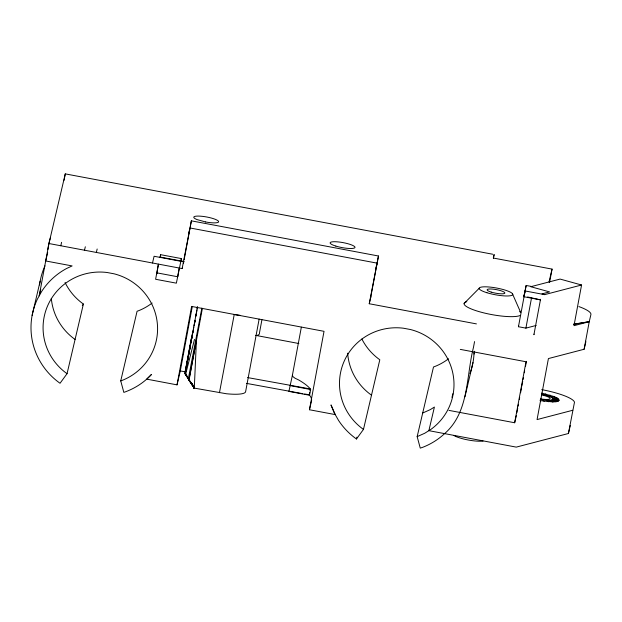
<?xml version="1.0" encoding="UTF-8"?>
<svg xmlns="http://www.w3.org/2000/svg" width="622" height="622" viewBox="0 0 622 622"><rect width="100%" height="100%" fill="white"/><g stroke="black" fill="none" stroke-linecap="round" stroke-linejoin="round"><path stroke-width="0.93" d="M157.024 272.234L158.431 264.125L155.617 279.27L176.36 283.165L181.399 258.581L160.647 254.686L160.095 257.041L183.809 261.497L183.389 263.269L183.739 261.388M448.54 358.77A57.317 56.143 13.2 0 1 434.591 366.599L433.503 366.957L417.16 436.636L420.262 448.12L422.797 447.272A69.4 67.977 13.2 0 0 444.613 433.627C469.353 412.114 466.057 376.209 473.474 347.387L474.555 341.579M259.133 319.117L245.604 391.72A30.074 6.033 10.6 0 1 226.338 393.742L194.297 388.112L185.55 374.568L185.193 373.977L191.553 338.555M189.757 349.222L190.091 347.364M190.931 342.699L191.265 340.84M191.599 338.974L191.934 337.108L185.193 373.977M40.725 289.378L39.202 295.854L48.936 243.529L179.183 268.02L177.744 276.487L177.853 276.098M309.391 393.928L309.694 392.264M310.005 390.6L310.308 388.937A127.51 25.603 10.5 0 0 298.576 379.91L295.022 378.223L292.915 376.629L292.394 375.307L301.343 327.18M247.564 377.57L310.308 388.937L310.642 389.527L309.577 395.258L310.121 395.957A127.51 25.603 10.5 0 1 311.63 400.42M64.074 180.302L65.271 173.88L492.764 254.242M179.183 268.02L182.145 268.58L191.366 220.841L378.471 256L370.494 298.436M184.159 259.607L189.959 228.406M190.316 226.509L191.366 220.841M152.118 303.046A57.317 56.143 13.2 0 1 138.177 310.883L137.081 311.233L120.738 380.913L123.84 392.396C134.274 388.804 143.954 382.701 151.403 374.53L146.699 379.132L177.029 384.863L191.623 306.428L324.031 331.324L309.445 409.75L335.227 414.594L330.99 404.93L334.255 412.884L338.516 420.379A69.4 67.977 13.2 0 0 356.46 438.992L363.473 429.405L379.809 359.765A57.317 56.143 13.2 0 1 361.872 338.998M177.029 384.863L180.294 370.922L192.252 306.669M193.31 385.554L194.297 388.112L188.886 380.112L196.42 340.405L194.297 388.112L184.851 373.2L191.335 338.337M185.737 371.591L185.41 370.829L192.439 333.617M186.514 366.101L186.911 364.01M187.261 362.136L188.132 357.456L187.23 362.144M188.482 355.59L189.345 350.901M189.694 349.035L190.044 347.162M190.915 342.481L197.469 306.724M189.726 349.478L190.075 347.605M192.229 335.631L193.147 330.562M193.45 329.077L193.8 327.203M194.017 325.881L194.367 324.008M194.67 322.523L195.059 320.26M195.883 315.968L196.933 310.355M197.151 309.025L197.501 307.151M192.836 332.894L193.185 331.021M194.709 322.966L195.059 321.092M195.969 316.038L196.319 314.164M188.964 380.493L202.344 308.574L201.862 308.1L188.303 378.946L194.297 388.112L193.543 386.348M219.457 392.723L234.222 314.553A30.074 6.033 10.6 0 0 240.006 315.315M261.924 319.739L259.436 333.104A29.965 6.018 10.5 0 1 256.738 335.53M476.421 323.891L369.25 303.746L378.471 256M493.448 258.177L494.132 254.507L493.308 258.044L552.056 269.101L549.584 282.365M534.057 334.115L533.917 334.706L540.541 299.26L540.401 299.843L523.802 296.725L526.165 285.467L531.631 286.493L560.103 279.076L581.57 285.008L573.997 325.671L589.236 321.706L590.9 314.615A36.216 7.277 10.5 0 0 578.849 306.568M536.156 325.454L525.901 328.128L518.453 326.721L526.165 285.467M525.901 328.128L531.515 297.977M448.944 410.388L514.658 422.75L526.018 361.755L460.303 349.385M516.843 412.806L517.729 408.04M518.087 406.135L518.445 404.23M519.331 399.464L519.689 397.559M520.575 392.793L521.461 388.027M521.819 386.122L522.705 381.356M523.063 379.451L523.413 377.538M524.299 372.772L524.657 370.868M525.543 366.101L526.437 361.335M422.703 413.016L430.276 409.626L434.405 407.045L428.869 430.665L516.26 447.117L568.422 433.503L574.479 402.24A34.964 7.021 10.5 0 0 541.731 389.636M572.753 410.263L537.066 419.578L548.417 358.567L584.105 349.261L589.236 321.706L573.507 324.179M292.394 375.307L288.903 391.393L309.577 395.258L309.235 394.76L304.617 393.998M185.978 368.768L186.872 364.033M188.482 355.512L189.368 350.785M189.726 348.888L190.083 346.99M190.977 342.263L191.871 337.528M186.895 364.508L185.962 368.473L186.297 369.25M187.253 362.61L187.611 360.721M156.946 273.758L157.257 272.172M160.103 257.477L160.647 254.686M180.854 261.38L181.399 258.581M514.658 422.75L516.314 415.667M48.936 243.529L65.271 173.88M32.119 315.424L40.15 281.191M47.676 252.485L45.694 260.96L72.136 265.928L66.43 268.572A69.407 67.992 13.2 0 0 41.487 291.718L37.351 299.205A69.407 67.992 13.2 0 0 60.039 383.269L67.052 373.682L83.387 304.041A57.317 56.143 13.2 0 1 65.053 282.481M60.793 245.752L61.601 242.316M84.506 250.215L85.315 246.778M96.356 252.439L97.164 249.002M152.507 263.005L154.085 256.264L183.731 261.831M188.769 233.141L189.873 228.422M182.145 268.58L182.285 267.989M309.445 409.75L311.412 401.353M375.867 268.3L376.971 263.58M369.25 303.746L370.906 296.663M356.453 438.992L356.888 437.142M451.984 397.435L452.847 393.734M474.003 354.081L474.656 351.282M464.953 396.789L472.977 362.556M523.802 296.725L524.945 291.866M518.453 326.721L518.592 326.13M549.024 282.007L552.056 269.101M584.105 349.261L585.768 342.178A36.216 7.277 10.5 0 0 585.691 341.214M568.422 433.503L570.086 426.42A34.964 7.021 10.5 0 0 570.156 425.479M185.55 374.568L194.499 339.418M82.314 305.511L83.387 304.041M464.121 303.45L479.228 288.25M540.316 399.464L548.899 400.311L551.108 400.156L553.168 399.184L559.092 400.304L558.68 399.2L556.993 397.924L554.155 396.572L541.778 393.112M540.013 400.646L552.896 401.929L556.099 401.719L558.214 401.159L559.092 400.304M541.529 394.294L544.056 394.838L545.852 393.99M120.738 380.913L121.842 380.524A57.317 56.143 13.2 0 0 157.436 324.77A57.317 56.143 13.2 0 0 114.106 273.82L107.038 272.49A57.317 56.143 13.2 0 0 46.922 307.509A57.317 56.143 13.2 0 0 67.052 373.69M417.16 436.636L424.74 433.246L430.774 429.475A57.317 56.143 13.2 0 0 452.894 373.495A57.317 56.143 13.2 0 0 410.528 329.543L403.453 328.214A57.317 56.143 13.2 0 0 343.336 363.232A57.317 56.143 13.2 0 0 363.473 429.413M531.631 286.493L530.784 286.719L549.568 291.905L541.964 293.887L544.654 294.634L581.57 285.008M573.849 324.272L589.236 321.706M544.056 394.838L547.15 395.693L550.353 395.234M547.15 395.693L549.762 396.618L554.155 396.572M180.761 261.279L183.809 261.497M549.762 396.618L551.722 397.551L556.993 397.924M551.722 397.551L552.88 398.43L558.68 399.2M302.766 393.687L246.475 383.377M524.882 290.917L544.654 294.634M189.71 227.916L376.808 263.083M156.814 272.833L177.558 276.736M255.487 335.336L298.863 343.523M180.294 370.922L185.745 371.956M289.992 385.586L310.642 389.527M527.596 296.958L540.401 299.843M552.561 399.775L558.214 401.159M551.108 400.156L556.099 401.719M548.899 400.311L552.896 401.929M546.093 400.21L548.814 401.789M542.874 399.876L544.141 401.307M185.737 373.783L185.348 373.309L186.343 374.949M184.851 373.2L189.329 380.26M190.316 381.83L194.297 388.112L192.299 383.875M185.403 373.76L189.352 380.135M190.34 381.729L194.297 388.112L192.237 383.961M185.558 373.814L189.446 380.166M190.9 382.553L194.297 388.112L192.12 384.031M187.836 377.422L188.831 379.062M190.316 381.527L194.297 388.112L187.424 377.484M190.97 382.538L194.297 388.112L191.467 383.059M512.365 293.584L520.715 312.555A29.11 5.847 10.5 0 0 519.673 311.622M552.88 398.43L553.168 399.184M47.871 249.531A69.407 67.992 13.2 0 1 50.553 237.503M371.497 395.172A57.317 56.143 13.2 0 1 347.659 353.21M39.559 284.938A69.407 67.992 13.2 0 1 44.986 265.835M75.083 339.449A57.317 56.143 13.2 0 1 51.315 298.366M483.053 441.045A17.051 3.421 10.5 0 1 454.037 435.587M520.023 315.51A29.11 5.847 10.5 0 1 482.268 312.501A29.11 5.847 10.5 0 1 466.811 301.686M474.081 352.184A69.4 67.985 13.2 0 1 469.952 373.527M541.412 394.892A10.232 2.053 10.5 0 1 550.128 398.616A10.232 2.053 10.5 0 1 540.479 398.881M205.625 221.961L197.003 219.582A12.658 2.542 10.5 0 1 200.486 216.168A12.658 2.542 10.5 0 1 218.369 221.098A12.658 2.542 10.5 0 1 205.625 221.961M335.833 246.087A12.658 2.542 10.5 0 0 354.999 247.455A12.658 2.542 10.5 0 0 336.844 241.802A12.658 2.542 10.5 0 0 335.833 246.087M491.17 292.099A9.05 1.819 10.5 0 0 504.87 293.079A9.05 1.819 10.5 0 0 491.893 289.036A9.05 1.819 10.5 0 0 491.17 292.099M486.925 292.721A17.051 3.421 10.5 0 0 512.73 294.556A17.051 3.421 10.5 0 0 488.278 286.936A17.051 3.421 10.5 0 0 486.925 292.721"/></g></svg>
